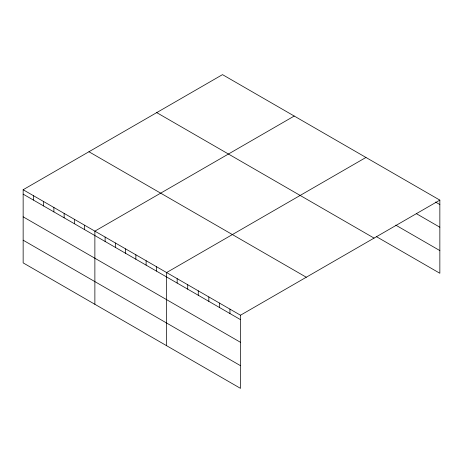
<?xml version="1.0" encoding="UTF-8"?>
<svg xmlns="http://www.w3.org/2000/svg" width="463" height="463" viewBox="0 0 463 463"><rect width="100%" height="100%" fill="white"/><g stroke="black" fill="none" stroke-linecap="round" stroke-linejoin="round"><path stroke-width="0.69" d="M23.15 189.732L240.5 315.216L240.5 388.364L23.15 262.88L23.15 189.732L222.5 74.636L439.85 200.12L439.85 273.268L376.506 236.703M294.225 116.045L94.874 231.141L94.874 304.289M365.949 157.455L166.599 272.551L166.599 345.699M240.5 315.216L439.85 200.12M435.504 202.036L439.85 204.542M416.254 213.599L439.85 227.223M395.761 225.134L439.85 250.593M156.714 112.619L374.063 238.104M88.937 151.748L306.286 277.233M23.15 194.147L240.5 319.638M23.15 216.829L240.5 342.319M23.15 240.199L240.5 365.683M229.943 309.122L229.943 313.544M219.387 303.028L219.387 307.444M208.83 296.928L208.83 301.349M198.274 290.833L198.274 295.255M187.718 284.739L187.718 289.161M177.161 278.645L177.161 283.067M156.355 266.636L156.355 271.058M146.111 260.721L146.111 265.137M135.862 254.8L135.862 259.222M125.618 248.886L125.618 253.307M115.368 242.971L115.368 247.392M105.124 237.056L105.124 241.478M84.631 225.226L84.631 229.642M74.381 219.306L74.381 223.727M64.137 213.391L64.137 217.813M53.887 207.476L53.887 211.898M43.644 201.561L43.644 205.983M33.394 195.646L33.394 200.068"/></g></svg>
